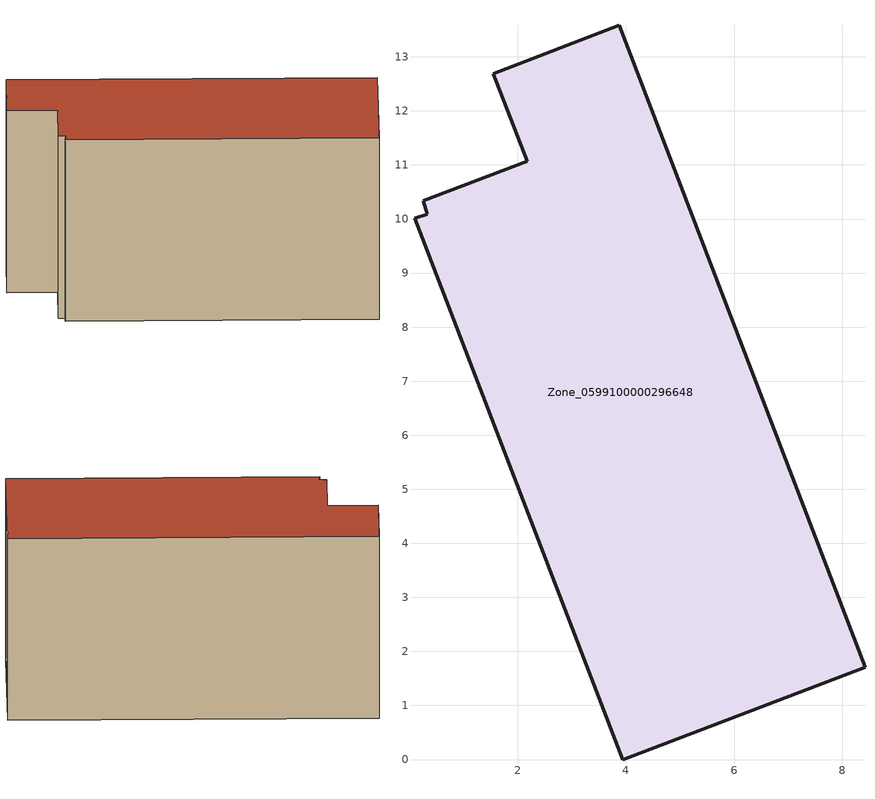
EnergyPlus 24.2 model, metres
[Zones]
Zone_0599100000296648
 floor ground (C_G): 1.54,12.69 3.87,13.58 8.42,1.71 3.94,0 0.09,10.02 0.33,10.09 0.25,10.34 2.17,11.07 z0
 wall outside (C_F): 3.94,0 8.42,1.71 3.87,13.58 1.54,12.69 2.17,11.07 0.25,10.34 0.33,10.09 0.09,10.02 3.94,0 z0:6.89
 roof outside (C_R): 0.09,10.02 3.94,0 8.42,1.71 3.87,13.58 1.54,12.69 2.17,11.07 0.25,10.34 0.33,10.09 z6.89
[BUILDING]
Pand.0599100000296648: North Axis=0; Terrain=City; Loads Convergence Tolerance Value=0.04; Temperature Convergence Tolerance Value=0.4; Solar Distribution=FullExterior; Maximum Number of Warmup Days=25; Minimum Number of Warmup Days=1
[Site:Location]
Rotterdam.The.Hague.AP_ZH_NLD Design_Conditions: Latitude=51.96; Longitude=4.45; Time Zone=1; Elevation=-4.5
[SITE:GROUNDTEMPERATURE:BUILDINGSURFACE]
18, 18, 18, 18, 18, 18, 18, 18, 18, 18, 18, 18
[MATERIAL] Thermal Absorptance=0.9; Solar Absorptance=0.7; Visible Absorptance=0.7
Name | Roughness | Thickness | Conductivity | Density | Specific Heat
G.TI.1992-2005 | MediumSmooth | 0.15 | 0.06 | 540 | 1210
F.TI.1992-2005 | Rough | 0.3 | 0.12 | 1920 | 840
R.TI.1992-2005 | MediumRough | 0.2 | 0.08 | 1500 | 1000
[CONSTRUCTION]
C_G: G.TI.1992-2005
C_F: F.TI.1992-2005
C_R: R.TI.1992-2005
[ZONE]
Zone_0599100000296648: Type=1; Multiplier=1; Ceiling Height=Autocalculate; Volume=Autocalculate; Floor Area=autocalculate; Part of Total Floor Area=Yes
[ZONEINFILTRATION:DESIGNFLOWRATE]
Infil_Zone_0599100000296648: Zone or ZoneList or Space or SpaceList=Zone_0599100000296648; Schedule=AlwaysOn; Design Flow Rate Calculation Method=Flow/Area; Flow Rate per Floor Area=0.0015; Constant Term Coefficient=1; Temperature Term Coefficient=0; Velocity Term Coefficient=0; Velocity Squared Term Coefficient=0
[HVACTEMPLATE:ZONE:IDEALLOADSAIRSYSTEM]
Zone_0599100000296648: Maximum Heating Supply Air Temperature=50; Minimum Cooling Supply Air Temperature=13; Maximum Heating Supply Air Humidity Ratio=0.0156; Minimum Cooling Supply Air Humidity Ratio=0.0077; Heating Limit=NoLimit; Cooling Limit=NoLimit; Dehumidification Control Type=ConstantSensibleHeatRatio; Cooling Sensible Heat Ratio=0.7; Dehumidification Setpoint=60; Humidification Control Type=None; Humidification Setpoint=30; Outdoor Air Method=None; Outdoor Air Flow Rate per Person=0.00944; Outdoor Air Flow Rate per Zone Floor Area=0; Outdoor Air Flow Rate per Zone=0; Demand Controlled Ventilation Type=None; Outdoor Air Economizer Type=NoEconomizer; Heat Recovery Type=None; Sensible Heat Recovery Effectiveness=0.7; Latent Heat Recovery Effectiveness=0.65
[ZONECONTROL:THERMOSTAT]
ThermostatControl_Zone_0599100000296648: Zone or ZoneList=Zone_0599100000296648; Control Type Schedule=DualSetpointControlType; Control 1=Thermostat_Zone_0599100000296648; Temperature Difference Between Cutout And Setpoint=0
[THERMOSTATSETPOINT:DUALSETPOINT]
Thermostat_Zone_0599100000296648: Heating Setpoint Temperature Schedule=HeatingSetpoint_Zone_0599100000296648; Cooling Setpoint Temperature Schedule=CoolingSetpoint_Zone_0599100000296648
[SCHEDULE:COMPACT]
HeatingSetpoint_Zone_0599100000296648: Through: 12/31, For: AllDays, Until: 24:00, 21
CoolingSetpoint_Zone_0599100000296648: Through: 12/31, For: AllDays, Until: 24:00, 24
DualSetpointControlType: Through: 12/31, For: AllDays, Until: 24:00, 4
AlwaysOn: Through: 12/31, For: AllDays, Until: 24:00, 1
